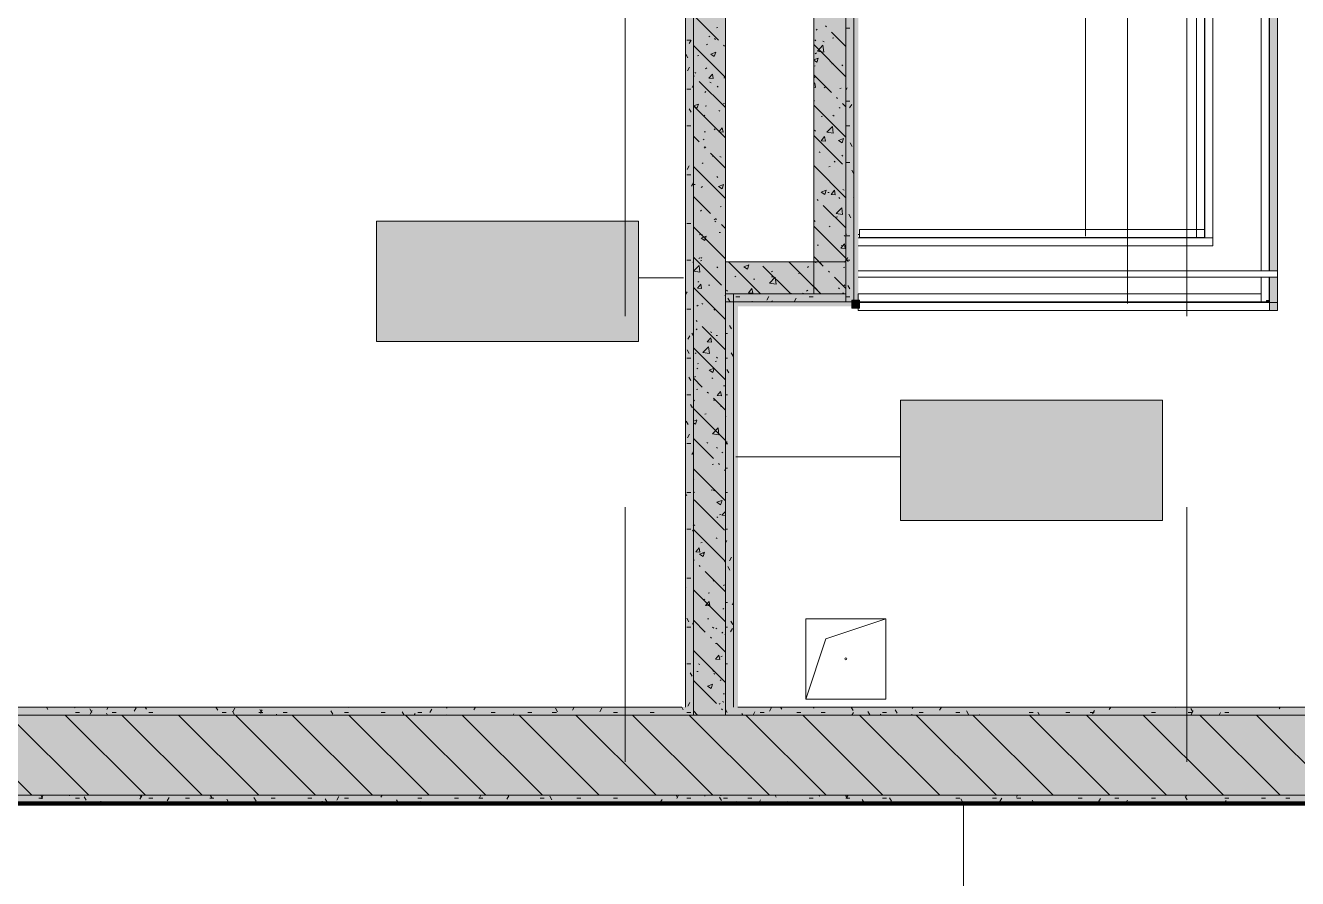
# Model space of a CAD drawing. Header units: millimetres. Extents: x -3817 to 677485, y -22715 to 103890.
# Drawn here: x 396348 to 399519, y 20311 to 22438 of the extents above; entities that cross this region are included whole.
import ezdxf

# ---------------------------------------------------------------- set-up
doc = ezdxf.new("R2010")
doc.units = ezdxf.units.MM
doc.layers.add('PDF _Геометрия', color=7, linetype='Continuous', true_color=0x1d1d1d)
doc.layers.add('PDF _Сплошная заливка', color=7, linetype='Continuous', true_color=0xffffff)

msp = doc.modelspace()

# ---------------------------------------------------------------- hatches: boundary and pattern name
at = {"layer": 'PDF _Сплошная заливка', "transparency": 33554559}
for points in [[(397992.9, 20719), (398012.9, 20719), (398012.9, 22569), (397992.9, 22569), (397992.9, 20739)], [(398112.9, 21769), (398392.9, 21769), (398392.9, 21849), (398092.9, 21849), (398092.9, 21769)], [(397017.7, 20719), (397992.9, 20719), (397992.9, 20739), (394062.9, 20739), (394062.9, 20719), (395517.3, 20719)], [(398518, 20719), (400822.9, 20719), (400822.9, 20739), (398092.9, 20739), (398092.9, 20719)]]:
    msp.add_hatch(color=256, dxfattribs=at).paths.add_polyline_path(points)
h = msp.add_hatch(color=256, dxfattribs=at)
h.paths.add_polyline_path([(411482.9, 20519), (411482.9, 20719), (407462.9, 20719), (407462.9, 20519), (411271.2, 20519)], flags=0)
h.paths.add_polyline_path([(402192.9, 20519), (402222.9, 20519), (402222.9, 20719), (401322.9, 20719), (401322.9, 20519), (401518.8, 20519)], flags=0)
h.paths.add_polyline_path([(403352.9, 20519), (405862.9, 20519), (405862.9, 20719), (403322.9, 20719), (403322.9, 20519)], flags=0)
h.paths.add_polyline_path([(400822.9, 20519), (400822.9, 20719), (394042.9, 20719), (394042.9, 20519), (400018.4, 20519)], flags=0)
h = msp.add_hatch(color=256, dxfattribs=at)
h.paths.add_polyline_path([(411742.9, 20499), (411742.9, 20519), (407492.9, 20518.9), (407492.9, 20511), (407462.9, 20511), (407462.9, 20499), (411741.9, 20499)], flags=0)
h.paths.add_polyline_path([(403352.9, 20499), (406362.9, 20499), (406362.9, 20511), (406332.9, 20511), (406332.9, 20519), (403352.9, 20518.8), (403352.9, 20511), (403322.9, 20511), (403322.9, 20499)], flags=0)
h.paths.add_polyline_path([(402222.9, 20499), (402222.9, 20511), (402192.9, 20511), (402192.9, 20519), (394042.9, 20519), (394042.9, 20499), (402192.9, 20499)], flags=0)

# ---------------------------------------------------------------- linework, layer by layer
at = {"layer": 'PDF _Геометрия', "color": 7, "lineweight": 9}
for points in [[(397983.9, 20739), (394071.9, 20739), (394062.9, 20739), (394062.9, 25819)], [(393842.9, 25219), (393442.9, 25219), (393442.9, 24619), (393842.9, 24619), (394042.9, 24619), (394042.9, 20719), (394062.9, 20719), (397992.9, 20719), (398012.9, 20719), (398092.9, 20719), (400822.9, 20719), (398092.9, 20719), (398092.9, 20739), (398092.9, 21769), (398092.9, 20739)], [(399095.1, 21745), (399095.1, 22876), (399724.3, 23263.5), (398990.6, 22956.5), (398990.6, 21913)], [(399286.9, 22810.7), (399286.9, 21909), (399266.9, 21909), (399266.9, 22810.7), (399266.9, 21930), (398427.4, 21930), (399287.9, 21930), (399287.9, 21910), (398427.4, 21910), (398427.4, 21930), (398427.4, 21917)], [(399448.9, 21826.7), (399448.9, 22810.7)], [(397992.9, 22540), (397992.9, 20739)], [(399468.9, 21826.7), (398423.9, 21826.7), (399468.9, 21826.7)], [(399468.9, 21826.7), (399468.9, 21810.7), (399468.9, 21826.7)], [(397988.4, 21808.7), (397875.9, 21808.7)], [(399468.9, 21810.7), (398423.9, 21810.7), (399468.9, 21810.7)], [(399448.9, 21728), (399468.9, 21728), (399448.9, 21728), (399448.9, 21810.7)], [(398112.9, 21769), (398092.9, 21769)], [(398423.9, 21733.5), (398423.9, 21728), (398423.9, 21733.5)], [(398427.4, 21748), (399468.9, 21748)], [(399448.9, 21753), (399441.9, 21753), (399441.9, 21748)], [(399468.9, 21748), (399468.9, 21728), (399468.9, 21748)], [(398118.4, 21362.5), (398529.3, 21362.5)], [(398292.9, 20759), (398342.9, 20909), (398492.9, 20959)], [(394062.9, 20719), (397992.9, 20719)], [(400802.9, 20739), (398123.9, 20739)], [(394042.9, 20499), (394042.9, 18419), (394042.9, 20499), (394042.9, 20519), (402192.9, 20519), (394042.9, 20519)], [(398686.5, 20498.5), (398686.5, 19942.7)]]:
    msp.add_lwpolyline(points, dxfattribs=at)
at = {"layer": 'PDF _Геометрия', "color": 9, "lineweight": 9, "true_color": 0xc0c0c0}
for points in [[(398012.9, 22569), (398012.9, 20719), (398012.9, 22569), (397992.9, 22569), (397592.9, 22569), (397592.9, 23069), (398012.9, 23069), (398092.9, 23069), (398092.9, 24619), (398412.9, 24619), (398392.9, 24619), (398392.9, 21749), (398412.9, 21749), (398412.9, 24588)], [(399287.9, 21917), (399287.9, 21909), (398423.9, 21909), (399307.9, 21909), (399307.9, 21889), (399307.9, 22810.7), (399307.9, 21909), (399287.9, 21909), (399287.9, 22810.7), (399287.9, 21909), (399279.9, 21909)], [(398123.9, 21769), (398392.9, 21769), (398392.9, 21849), (398092.9, 21849), (398092.9, 21769), (398092.9, 22579)], [(398427.4, 21917), (398423.9, 21917), (398427.4, 21917)], [(398423.9, 21753.5), (398423.9, 21769), (399427.9, 21769), (399427.9, 21810.7), (399427.9, 21749), (399447.9, 21749), (399447.9, 21810.7), (399447.9, 21748)], [(398112.9, 20739), (398112.9, 21769)], [(398423.9, 21769), (399427.9, 21769), (399427.9, 21749), (398427.4, 21749), (399447.9, 21749)], [(394063.9, 20499), (402222.9, 20499), (402222.9, 20511)]]:
    msp.add_lwpolyline(points, dxfattribs=at)
for points in [[(398312.9, 24619), (398312.9, 21769), (398392.9, 21769), (398392.9, 24619)], [(399427.9, 22810.7), (399427.9, 21889), (399427.9, 21826.7)], [(399447.9, 22810.7), (399447.9, 21826.7)], [(398423.9, 21889), (399307.9, 21889)], [(398092.9, 21749), (398392.9, 21749), (398392.9, 21769), (398092.9, 21769)]]:
    msp.add_lwpolyline(points, close=True, dxfattribs=at)
at = {"layer": 'PDF _Геометрия', "color": 7, "lineweight": 9}
for points in [[(399468.9, 24588), (399468.9, 21728)], [(397875.9, 21950.6), (397222.8, 21950.6), (397222.8, 21650.6), (397875.9, 21650.6)], [(399468.9, 21728), (398423.9, 21728)], [(399182.5, 21504.4), (398529.3, 21504.4), (398529.3, 21204.4), (399182.5, 21204.4)], [(398492.9, 20959), (398492.9, 20759), (398292.9, 20759), (398292.9, 20959)], [(398492.9, 20959), (398292.9, 20959), (398292.9, 20759), (398492.9, 20759)]]:
    msp.add_lwpolyline(points, close=True, dxfattribs=at)
at = {"layer": 'PDF _Геометрия', "color": 253, "lineweight": 9, "true_color": 0xaaaaaa}
for points in [[(397842.9, 21713.6), (397842.9, 23301.1)], [(399242.9, 21713.6), (399242.9, 23301.1)], [(397842.9, 20602.3), (397842.9, 21237.3)], [(399242.9, 20602.3), (399242.9, 21237.3)]]:
    msp.add_lwpolyline(points, dxfattribs=at)
at = {"layer": 'PDF _Геометрия', "color": 252, "lineweight": 9, "true_color": 0x878787}
for points in [[(398075.3, 22401.9), (398012.9, 22464.3)], [(398070.3, 22432.8), (398073.6, 22433.3)], [(398319.1, 22427), (398321.7, 22429)], [(398344.4, 22434.6), (398341.9, 22437.1)], [(398392.9, 22386.1), (398356.9, 22422)], [(398092.9, 22308.8), (398012.9, 22388.8)], [(398045.6, 22389.8), (398048.3, 22391.8)], [(398051.2, 22411.7), (398054.1, 22409.9)], [(398065.5, 22405.9), (398067.9, 22403.7)], [(398090.4, 22386.8), (398087.9, 22389.3)], [(398392.9, 22310.6), (398312.9, 22390.6)], [(398315.5, 22402.5), (398317.9, 22400.2)], [(398337.9, 22372.1), (398322.1, 22374.6), (398335.9, 22389)], [(398337.9, 22372.1), (398335.9, 22389)], [(398336, 22399.6), (398338.8, 22397.8)], [(398360, 22407), (398363.3, 22407.4)], [(398023.5, 22362.7), (398026.9, 22363.1)], [(398065.1, 22360.7), (398056.2, 22366.7), (398068.7, 22371.5)], [(398065.1, 22360.7), (398068.7, 22371.4)], [(398312.9, 22352.9), (398324.2, 22357.2)], [(398316.9, 22367.8), (398319.6, 22369.9)], [(398320.6, 22346.4), (398324.2, 22357.2)], [(398043.5, 22330.6), (398046.1, 22332.6)], [(398312.9, 22351.7), (398320.6, 22346.5)], [(398313.2, 22336.9), (398316.5, 22337.3)], [(398357.7, 22342.7), (398361, 22343.2)], [(398383.4, 22340.3), (398385.8, 22338)], [(398015, 22311.4), (398012.9, 22313.5)], [(398016.6, 22320.8), (398019.4, 22319)], [(398092.9, 22233.5), (398027.6, 22298.8)], [(398062.3, 22306.1), (398051.7, 22307), (398060.3, 22317.2)], [(398054.1, 22296.9), (398056.9, 22295.1)], [(398062.3, 22306), (398060.3, 22317.1)], [(398089.1, 22307.4), (398092.4, 22307.8)], [(398356.9, 22271.1), (398312.9, 22315.2)], [(398312.9, 22292), (398315.3, 22294.9)], [(398314.7, 22308.6), (398317.4, 22310.7)], [(398317.4, 22283.7), (398315.3, 22294.8)], [(398041.3, 22271.4), (398043.9, 22273.4)], [(398072.3, 22286.9), (398074.8, 22284.6)], [(398312.9, 22284.1), (398317.4, 22283.7)], [(398312.9, 22272.9), (398314.3, 22273)], [(398338.8, 22284.9), (398341.7, 22283.1)], [(398378.3, 22281.5), (398381.6, 22281.9)], [(398092.9, 22158), (398012.9, 22238)], [(398021.8, 22231.8), (398013, 22237.7), (398025.4, 22242.5)], [(398021.8, 22231.7), (398025.4, 22242.5)], [(398042.3, 22237.2), (398045.6, 22237.7)], [(398086.8, 22243.1), (398090.1, 22243.5)], [(398312.9, 22249.7), (398315.2, 22251.5)], [(398392.9, 22159.7), (398312.9, 22239.7)], [(398372, 22256.1), (398369.5, 22258.6)], [(398376, 22234.2), (398378.5, 22231.9)], [(398392.9, 22235.2), (398384.6, 22243.5)], [(398039.1, 22212.2), (398041.8, 22214.3)], [(398076.1, 22226.4), (398079, 22224.6)], [(398331.5, 22211.3), (398334.8, 22211.8)], [(398360.9, 22214.4), (398363.7, 22212.6)], [(398040, 22173), (398043.3, 22173.4)], [(398064.9, 22180.8), (398067.4, 22178.5)], [(398087, 22172.3), (398076.4, 22173.2), (398084.9, 22183.5)], [(398087, 22172.3), (398085, 22183.4)], [(398312.9, 22192.2), (398313.1, 22192.3)], [(398314.9, 22177.3), (398317.4, 22175.1)], [(398361.5, 22169.5), (398345.6, 22172), (398359.5, 22186.4)], [(398361.5, 22169.5), (398359.5, 22186.3)], [(398027.6, 22147.9), (398012.9, 22162.6)], [(398037, 22153), (398039.6, 22155.1)], [(398042.6, 22132.8), (398040.1, 22135.4)], [(398041.5, 22135.6), (398044.3, 22133.8)], [(398384.6, 22092.6), (398312.9, 22164.3)], [(398342.1, 22150), (398331.4, 22150.9), (398340, 22161.1)], [(398342.1, 22149.9), (398340, 22161.1)], [(398383.5, 22146), (398374.6, 22151.9), (398387.1, 22156.7)], [(398383.5, 22145.9), (398387.1, 22156.6)], [(398092.9, 22082.6), (398055.2, 22120.3)], [(398060.6, 22111.7), (398063.9, 22112.1)], [(398079, 22111.7), (398081.8, 22109.9)], [(398326.3, 22123.5), (398329.1, 22121.7)], [(398382.8, 22115.1), (398385.3, 22112.8)], [(398092.9, 22007.1), (398012.9, 22087.1)], [(398034.8, 22093.8), (398037.5, 22095.9)], [(398392.9, 22008.8), (398312.9, 22088.8)], [(398350.2, 22085.9), (398353.6, 22086.3)], [(398363.7, 22099.7), (398366.6, 22097.9)], [(398013.8, 22041.6), (398017.1, 22042)], [(398071.8, 22061.7), (398074.2, 22059.4)], [(398084.7, 22031.3), (398075.8, 22037.2), (398088.3, 22042)], [(398084.7, 22031.2), (398088.3, 22042)], [(398055.2, 21969.4), (398012.9, 22011.7)], [(398032.6, 22034.6), (398035.3, 22036.7)], [(398340.2, 22017), (398331.4, 22023), (398343.8, 22027.8)], [(398340.2, 22017), (398343.8, 22027.7)], [(398348, 22021.6), (398351.3, 22022)], [(398366.7, 22016.3), (398356.1, 22017.2), (398364.7, 22027.4)], [(398366.7, 22016.2), (398364.7, 22027.3)], [(398375.5, 22009), (398378, 22006.8)], [(398385.8, 22029.2), (398388.6, 22027.4)], [(398030.5, 21975.5), (398033.1, 21977.5)], [(398079.3, 21986.2), (398082.6, 21986.7)], [(398324.3, 22002.1), (398321.7, 22004.6)], [(398392.9, 21933.5), (398336.8, 21989.5)], [(398385, 21966.9), (398369.2, 21969.3), (398383.1, 21983.8)], [(398385, 21966.8), (398383.1, 21983.7)], [(398064.4, 21955.6), (398066.9, 21953.4)], [(398066.4, 21950.3), (398069.3, 21948.5)], [(398070.3, 21954.3), (398067.8, 21956.8)], [(398314.4, 21952.2), (398316.9, 21949.9)], [(398368.5, 21960.3), (398371.9, 21960.8)], [(398092.9, 21856.2), (398012.9, 21936.2)], [(398028.3, 21916.3), (398031, 21918.3)], [(398032.5, 21916.1), (398035.9, 21916.6)], [(398041.4, 21902.3), (398032.6, 21908.3), (398045, 21913.1)], [(398041.4, 21902.3), (398045, 21913)], [(398077.1, 21922), (398080.4, 21922.4)], [(398092.9, 21931.7), (398082.9, 21941.7)], [(398392.9, 21858), (398312.9, 21938)], [(398351.2, 21938.3), (398354, 21936.5)], [(398388.7, 21914.4), (398391.5, 21912.6)], [(398321.8, 21890.2), (398325.1, 21890.7)], [(398391.4, 21882.5), (398380.8, 21883.4), (398389.3, 21893.7)], [(398382.3, 21890), (398384.8, 21887.7)], [(398391.4, 21882.5), (398389.3, 21893.6)], [(398391.9, 21907.6), (398392.9, 21908.4)], [(398082.9, 21790.9), (398012.9, 21860.9)], [(398026.2, 21857.1), (398028.8, 21859.1)], [(398030.3, 21851.8), (398033.6, 21852.3)], [(398031.1, 21860), (398033.9, 21858.2)], [(398326.5, 21849), (398336.8, 21838.6), (398312.9, 21862.6)], [(398390.5, 21849), (398389.8, 21848.5), (398392.4, 21850.5)], [(398029.1, 21823.1), (398013.3, 21825.6), (398027.1, 21840)], [(398029.1, 21823.1), (398027.1, 21839.9)], [(398071.2, 21836.6), (398073.7, 21834.3)], [(398180.1, 21769), (398100.1, 21849)], [(398147.5, 21830.7), (398138.7, 21836.7), (398151.2, 21841.5)], [(398147.6, 21830.7), (398151.2, 21841.4)], [(398255.6, 21769), (398186, 21838.6)], [(398207.6, 21823.7), (398210.3, 21825.8)], [(398251, 21849), (398331, 21769), (398312.9, 21787.1)], [(398275, 21820.1), (398278.3, 21820.5)], [(398297.4, 21835.1), (398300.1, 21837.2)], [(398033.5, 21782.2), (398022.8, 21783.2), (398031.4, 21793.4)], [(398024, 21797.9), (398026.7, 21799.9)], [(398033.5, 21782.2), (398031.4, 21793.3)], [(398050.9, 21790.6), (398054.2, 21791)], [(398116.3, 21811.2), (398119, 21813.3)], [(398163.1, 21805.4), (398166.5, 21805.8)], [(398218.9, 21793.7), (398203, 21796.1), (398216.9, 21810.6)], [(398207.7, 21811.2), (398211, 21811.7)], [(398218.9, 21793.6), (398216.9, 21810.5)], [(398092.9, 21705.4), (398012.9, 21785.4)], [(398091.4, 21765.1), (398092.9, 21764.1)], [(398098, 21775.8), (398095.4, 21778.3)], [(398161, 21771.1), (398150.4, 21772), (398158.9, 21782.2)], [(398161, 21771), (398159, 21782.2)], [(398254.9, 21769), (398257.3, 21769.9)], [(398257, 21769), (398257.3, 21769.8)], [(398284.7, 21769), (398286.5, 21771.1)], [(398286.9, 21769), (398286.5, 21771)], [(398295.3, 21775.9), (398297.9, 21778)], [(398021.8, 21738.7), (398024.5, 21740.7)], [(398033.9, 21745.2), (398036.8, 21743.4)], [(398063.9, 21730.5), (398066.4, 21728.2)], [(398022.5, 21700.4), (398020, 21702.9)], [(398019.7, 21679.5), (398022.3, 21681.6)], [(398092.9, 21630), (398035.1, 21687.8)], [(398058.1, 21648.5), (398047.5, 21649.4), (398056.1, 21659.7)], [(398056, 21674.7), (398058.8, 21672.9)], [(398058.2, 21648.5), (398056.1, 21659.6)], [(398069.6, 21665.1), (398072.9, 21665.6)], [(398092.9, 21554.5), (398012.9, 21634.5)], [(398052.7, 21620.5), (398036.9, 21622.9), (398050.7, 21637.4)], [(398052.7, 21620.4), (398050.7, 21637.3)], [(398017.5, 21620.3), (398020.2, 21622.4)], [(398022.8, 21595), (398026.1, 21595.4)], [(398067.3, 21600.9), (398070.7, 21601.3)], [(398070.7, 21611.4), (398073.2, 21609.2)], [(398021.4, 21583.9), (398024.2, 21582.1)], [(398061, 21572.9), (398052.2, 21578.8), (398064.6, 21583.6)], [(398061, 21572.8), (398064.6, 21583.6)], [(398035.1, 21536.9), (398012.9, 21559.1)], [(398015.3, 21561.1), (398018, 21563.2)], [(398058.8, 21560), (398061.7, 21558.2)], [(398087.9, 21539.6), (398091.2, 21540)], [(398013.2, 21501.9), (398015.8, 21504)], [(398020.6, 21530.7), (398023.9, 21531.2)], [(398050.2, 21521.8), (398047.7, 21524.3)], [(398092.9, 21479.1), (398062.8, 21509.3)], [(398063.4, 21505.3), (398065.8, 21503.1)], [(398072.2, 21515.7), (398080.8, 21525.9)], [(398072.2, 21515.7), (398082.8, 21514.8)], [(398082.8, 21514.7), (398080.8, 21525.9)], [(398092.9, 21403.6), (398012.9, 21483.6)], [(398041.1, 21469.5), (398044.4, 21469.9)], [(398080.9, 21489.5), (398083.7, 21487.7)], [(398012.9, 21451.4), (398021.4, 21454.7)], [(398012.9, 21447.2), (398017.8, 21444)], [(398012.9, 21444.2), (398013.7, 21444.8)], [(398017.8, 21443.9), (398021.4, 21454.6)], [(398062.8, 21358.4), (398012.9, 21408.2)], [(398076.2, 21417.9), (398060.4, 21420.3), (398074.3, 21434.7)], [(398076.3, 21417.8), (398074.3, 21434.7)], [(398046.3, 21398.6), (398049.1, 21396.8)], [(398070.2, 21386.3), (398072.7, 21384)], [(398083.8, 21374.7), (398086.6, 21372.9)], [(398059.9, 21344), (398063.2, 21344.4)], [(398077.8, 21343.3), (398075.3, 21345.8)], [(398092.9, 21252.8), (398012.9, 21332.8)], [(398092.9, 21328.2), (398090.4, 21330.7)], [(398012.9, 21307), (398013.7, 21306.4)], [(398057.6, 21279.7), (398060.9, 21280.2)], [(398062.8, 21280.2), (398065.3, 21277.9)], [(398013.1, 21273.9), (398016.4, 21274.3)], [(398090.4, 21179.9), (398015, 21255.3)], [(398080.6, 21243.4), (398071.8, 21249.4), (398084.2, 21254.2)], [(398080.6, 21243.4), (398084.3, 21254.1)], [(398078.2, 21218.5), (398081.5, 21218.9)], [(398092.9, 21216.3), (398084, 21217.7), (398092.9, 21226.9)], [(398012.9, 21209.9), (398014.1, 21210)], [(398013.8, 21193.5), (398016.6, 21191.7)], [(398071.2, 21213.4), (398074, 21211.6)], [(398092.9, 21101.9), (398012.9, 21181.9)], [(398069.7, 21161.1), (398072.1, 21158.9)], [(398092.6, 21160.1), (398092.9, 21160.4)], [(398029.3, 21124.7), (398018.7, 21125.6), (398027.2, 21135.9)], [(398029.3, 21124.7), (398027.3, 21135.8)], [(398037.4, 21114.5), (398028.5, 21120.5), (398041, 21125.2)], [(398031.4, 21148.3), (398034.7, 21148.8)], [(398035.8, 21123), (398038.6, 21121.2)], [(398037.4, 21114.4), (398041, 21125.2)], [(398015, 21104.4), (398012.9, 21106.5)], [(398030.1, 21089.3), (398027.6, 21091.8)], [(398090.4, 21101), (398092.9, 21102.9)], [(398092.9, 21026.5), (398042.6, 21076.8)], [(398092.9, 20951), (398012.9, 21031)], [(398062.3, 21055), (398064.8, 21052.8)], [(398088.2, 21041.8), (398090.9, 21043.8)], [(398038.7, 21008.3), (398041.5, 21006.5)], [(398054, 20991), (398043.3, 20991.9), (398051.9, 21002.1)], [(398050.1, 21022.9), (398053.5, 21023.3)], [(398054, 20990.9), (398051.9, 21002.1)], [(398086.1, 20982.6), (398088.7, 20984.6)], [(398042.6, 20925.9), (398012.9, 20955.6)], [(398047.9, 20958.6), (398051.2, 20959)], [(398060.7, 20937.8), (398063.6, 20936)], [(398069.1, 20936), (398071.6, 20933.7)], [(398057.7, 20910.8), (398055.2, 20913.3)], [(398068.4, 20897.3), (398071.8, 20897.8)], [(398092.9, 20875.6), (398070.3, 20898.2)], [(398083.9, 20923.4), (398086.6, 20925.4)], [(398092.9, 20918.9), (398091.4, 20920), (398092.9, 20920.5)], [(398092.9, 20800.2), (398012.9, 20880.2)], [(398078.6, 20857.2), (398068, 20858.2), (398076.6, 20868.4)], [(398078.6, 20857.2), (398076.6, 20868.3)], [(398081.7, 20864.2), (398084.4, 20866.2)], [(398026.1, 20846.9), (398028.9, 20845.1)], [(398070.3, 20747.4), (398012.9, 20804.8)], [(398021.7, 20827.2), (398025, 20827.7)], [(398061.8, 20829.9), (398064.3, 20827.6)], [(398063.6, 20823), (398066.4, 20821.2)], [(398079.6, 20805), (398082.2, 20807.1)], [(398057, 20785.1), (398048.1, 20791), (398060.6, 20795.8)], [(398057, 20785), (398060.6, 20795.7)], [(398087.2, 20771.9), (398090.5, 20772.3)], [(398077.4, 20745.8), (398080.1, 20747.9)], [(398085.6, 20752.5), (398088.5, 20750.7)], [(398023.2, 20719), (398012.9, 20729.3)], [(398085.4, 20732.3), (398082.9, 20734.8)], [(398092.9, 20724.4), (398092.7, 20724.4), (398092.9, 20724.7)]]:
    msp.add_lwpolyline(points, dxfattribs=at)
at = {"layer": 'PDF _Геометрия', "color": 253, "lineweight": 9, "true_color": 0x9b9b9b}
for points in [[(398392.9, 22432), (398402.8, 22432)], [(397996.5, 22401.6), (398006.5, 22401.6)], [(398007.5, 22402.1), (398002.4, 22393.4)], [(397999.5, 22358), (397994.4, 22366.7)], [(398003.4, 22334.1), (397998.4, 22325.4)], [(397996.5, 22279.6), (398006.5, 22279.6)], [(398012.9, 22289.6), (398009.5, 22283.7)], [(398396.4, 22283.2), (398392.9, 22277.2)], [(398007.6, 22221.9), (398002.6, 22230.7)], [(398392.9, 22249.2), (398402.8, 22249.2)], [(398407.5, 22241.5), (398402.5, 22232.8)], [(397996.5, 22188.2), (398006.5, 22188.2)], [(398392.9, 22188.2), (398402.8, 22188.2)], [(398408.8, 22136.8), (398403.7, 22145.5)], [(398002.3, 22088.3), (397997.3, 22079.6)], [(398392.9, 22096.8), (398402.8, 22096.8)], [(398412.8, 22068.7), (398407.8, 22077.5)], [(397996.5, 22066.3), (398006.5, 22066.3)], [(398012.9, 22045.7), (398008.4, 22038)], [(398412.9, 22007.7), (398411.9, 22009.4)], [(397993.5, 22002.6), (397992.9, 22003.6)], [(397996.5, 21944.4), (398006.5, 21944.4)], [(398405.8, 21959.1), (398400.7, 21967.8)], [(398394.6, 21917.4), (398392.9, 21920.4)], [(398392.9, 21913.9), (398402.8, 21913.9)], [(397996.5, 21852.9), (398006.5, 21852.9)], [(398392.9, 21852.9), (398402.8, 21852.9)], [(398398.2, 21859.7), (398393.2, 21851)], [(398398.7, 21849.4), (398393.7, 21858.1)], [(398012.9, 21847.1), (398011.9, 21848.9)], [(398402.8, 21781.4), (398397.7, 21790.1)], [(397997.1, 21774.6), (397992.9, 21767.3)], [(398118.4, 21761.5), (398128.5, 21761.5)], [(398201.2, 21762.3), (398196.2, 21753.6)], [(398269.3, 21758.2), (398264.2, 21749.5)], [(398301.3, 21761.5), (398311.3, 21761.5)], [(398392.7, 21761.5), (398392.9, 21761.5), (398402.8, 21761.5)], [(397996.5, 21731), (398006.5, 21731)], [(398159.6, 21751.2), (398158.3, 21749)], [(398210.3, 21749), (398208.9, 21751.4)], [(397993, 21706.5), (397992.9, 21706.3)], [(398004.2, 21664.9), (397999.2, 21656.2)], [(398012.9, 21664.2), (398008.9, 21671.2)], [(398092.9, 21670), (398098, 21670)], [(398108.3, 21681.8), (398103.3, 21690.5)], [(398002.7, 21620.8), (397997.7, 21629.5)], [(397996.5, 21609.1), (398006.5, 21609.1)], [(398092.9, 21609.1), (398098, 21609.1)], [(398112.4, 21613.7), (398107.4, 21622.4)], [(398101.3, 21572.1), (398096.2, 21580.8)], [(398006.8, 21552.8), (398001.8, 21561.5)], [(397996.5, 21517.6), (398006.5, 21517.6)], [(398092.9, 21517.6), (398098, 21517.6)], [(398010.9, 21484.7), (398005.9, 21493.5)], [(397999.8, 21443.1), (397994.7, 21451.8)], [(398094.2, 21462.4), (398092.9, 21464.7)], [(398003.1, 21419.2), (397998.1, 21410.5)], [(397996.5, 21395.7), (398006.5, 21395.7)], [(398012.9, 21375.2), (398009.2, 21368.8)], [(398097.5, 21399.9), (398092.9, 21391.8)], [(398098.3, 21394.4), (398093.2, 21403.1)], [(398092.9, 21334.8), (398098, 21334.8)], [(398112.9, 21308.1), (398112.6, 21308.7)], [(397996.8, 21265.4), (397992.9, 21272.1)], [(397996.5, 21273.8), (398006.5, 21273.8)], [(398092.9, 21273.8), (398098, 21273.8)], [(398012.9, 21192.3), (398012.2, 21191.1)], [(397996.5, 21182.4), (398006.5, 21182.4)], [(398012.9, 21176.5), (398011.1, 21179.7)], [(398092.9, 21182.4), (398098, 21182.4)], [(398096.4, 21154.1), (398092.9, 21148)], [(398103.4, 21080.6), (398098.4, 21089.3)], [(398107.6, 21112.5), (398102.6, 21103.8)], [(397996.5, 21060.4), (398006.5, 21060.4)], [(397993.8, 21037.4), (397992.9, 21035.7)], [(398092.9, 20999.5), (398098, 20999.5)], [(398112.9, 20999.7), (398109.6, 20994.1)], [(397996.5, 20938.5), (398006.5, 20938.5)], [(398001.9, 20951.6), (397996.9, 20960.3)], [(398012.9, 20948.5), (398011.1, 20945.4)], [(398092.9, 20938.5), (398098, 20938.5)], [(398110.6, 20934.8), (398105.6, 20926.1)], [(398111.6, 20944.6), (398106.6, 20953.3)], [(397996.5, 20847.1), (398006.5, 20847.1)], [(398092.9, 20847.1), (398098, 20847.1)], [(398010.1, 20815.6), (398005.1, 20824.3)], [(398003.9, 20750), (397998.9, 20741.3)], [(396403.7, 20732.8), (396400.1, 20739)], [(396471.8, 20736.9), (396470.5, 20739)], [(396472.5, 20725.2), (396482.5, 20725.2)], [(396472.6, 20719), (396472.6, 20719)], [(396513.4, 20725.7), (396508.4, 20734.4)], [(396514.3, 20730.2), (396509.2, 20721.5)], [(396552.5, 20719), (396550, 20723.3)], [(396554.5, 20739), (396550.9, 20732.6)], [(396563.9, 20725.2), (396574, 20725.2)], [(396623.9, 20737.2), (396618.9, 20728.5)], [(396649.5, 20733.9), (396646.5, 20739)], [(396655.4, 20725.2), (396665.4, 20725.2)], [(396827.2, 20730.9), (396822.5, 20739)], [(396838.2, 20725.2), (396848.3, 20725.2)], [(396868.8, 20719.8), (396863.8, 20728.5)], [(396869.7, 20736.2), (396864.6, 20727.4)], [(396929.7, 20725.2), (396939.7, 20725.2)], [(396936.8, 20723.8), (396931.8, 20732.6)], [(396937.7, 20732.1), (396932.7, 20723.4)], [(396974.8, 20719), (396973.4, 20721.4)], [(396990.6, 20725.2), (397000.7, 20725.2)], [(397114.5, 20720.8), (397109.5, 20729.6)], [(397143, 20725.2), (397153.1, 20725.2)], [(397152.9, 20739), (397152, 20737.5)], [(397234.5, 20725.2), (397244.5, 20725.2)], [(397291.6, 20719), (397287.2, 20726.6)], [(397319.5, 20722.8), (397317.3, 20719)], [(397325.9, 20725.2), (397336, 20725.2)], [(397361.1, 20734), (397356.1, 20725.3)], [(397397.2, 20719), (397396.9, 20719.5)], [(397399.2, 20739), (397397.7, 20736.4)], [(397469.6, 20739), (397465.8, 20732.3)], [(397508.8, 20725.2), (397518.9, 20725.2)], [(397565.2, 20721.7), (397563.7, 20719)], [(397600.2, 20725.2), (397610.3, 20725.2)], [(397632.4, 20738.3), (397632, 20739)], [(397661.2, 20725.2), (397671.3, 20725.2)], [(397674, 20727.1), (397669, 20735.8)], [(397716, 20739), (397711.5, 20731.2)], [(397784.6, 20735.9), (397779.5, 20727.1)], [(397813.6, 20725.2), (397823.7, 20725.2)], [(397905, 20725.2), (397915.1, 20725.2)], [(397987.8, 20732.3), (397983.9, 20739)], [(397996.5, 20725.2), (398006.5, 20725.2)], [(398097.5, 20725.2), (398092.9, 20733.2)], [(398136.3, 20719), (398134.1, 20722.8)], [(398166.4, 20726.6), (398162, 20719)], [(398179.4, 20725.2), (398189.4, 20725.2)], [(398208, 20737.8), (398203, 20729)], [(398233.5, 20733.4), (398230.3, 20739)], [(398270.8, 20725.2), (398280.9, 20725.2)], [(398314.3, 20739), (398312.6, 20736.1)], [(398331.8, 20725.2), (398341.8, 20725.2)], [(398411.2, 20730.4), (398406.3, 20739)], [(398412.1, 20725.5), (398408.3, 20719)], [(398452.9, 20719.2), (398447.8, 20728)], [(398480.1, 20721.4), (398478.7, 20719)], [(398484.2, 20725.2), (398494.2, 20725.2)], [(398520.9, 20723.3), (398515.9, 20732)], [(398558.6, 20719), (398557.5, 20720.9)], [(398560.7, 20739), (398558.4, 20735)], [(398575.6, 20725.2), (398585.7, 20725.2)], [(398631.1, 20739), (398626.4, 20730.9)], [(398667, 20725.2), (398677.1, 20725.2)], [(398698.6, 20720.3), (398693.6, 20729.1)], [(398725.9, 20720.3), (398725.1, 20719)], [(398849.9, 20725.2), (398860, 20725.2)], [(398875.4, 20719), (398871.3, 20726.1)], [(398941.4, 20725.2), (398951.4, 20725.2)], [(399002.3, 20725.2), (399012.4, 20725.2)], [(399013.2, 20730.4), (399008.2, 20721.7)], [(399053.4, 20739), (399049.8, 20732.8)], [(399154.7, 20725.2), (399164.8, 20725.2)], [(399216.5, 20737.8), (399215.8, 20739)], [(399246.2, 20725.2), (399256.2, 20725.2)], [(399258.1, 20726.6), (399253.1, 20735.3)], [(399259, 20729.3), (399253.9, 20720.6)], [(399327, 20725.2), (399323.4, 20719)], [(399337.6, 20725.2), (399347.7, 20725.2)], [(399405.4, 20739), (399405.3, 20738.8)], [(399475.8, 20739), (399473.3, 20734.7)], [(396389.6, 20513.5), (396386.4, 20519)], [(396392.3, 20519), (396387.3, 20510.3)], [(396457.6, 20517.6), (396456.8, 20519)], [(396635.3, 20514.6), (396632.7, 20519)], [(396638.1, 20517.9), (396633, 20509.2)], [(396813, 20511.6), (396808.7, 20519)], [(397166.6, 20519), (397166.1, 20518.2)], [(397237, 20519), (397234.2, 20514.1)], [(397483.4, 20519), (397479.9, 20513)], [(397553, 20517.6), (397547.9, 20508.9)], [(397618.2, 20518.9), (397618.2, 20519)], [(397973.7, 20513), (397970.2, 20519)], [(397976.1, 20519), (397971.4, 20510.8)], [(398041.7, 20517), (398040.6, 20519)], [(398081.7, 20519), (398081.1, 20517.9)], [(398219.4, 20514.1), (398216.5, 20519)], [(398328.1, 20519), (398326.8, 20516.8)], [(398397.1, 20511.1), (398392.5, 20519)], [(398398.5, 20519), (398394.8, 20512.7)], [(398820.8, 20519), (398818.3, 20514.6)], [(399202.3, 20518.4), (399202, 20519)], [(399243.1, 20519), (399241.7, 20516.5)], [(396381, 20511.8), (396391.1, 20511.8)], [(396472.5, 20511.8), (396482.5, 20511.8)], [(396486.8, 20499.7), (396486.4, 20499)], [(396499.2, 20506.4), (396494.2, 20515.1)], [(396538.7, 20499), (396535.8, 20504)], [(396655.4, 20511.8), (396665.4, 20511.8)], [(396706.1, 20513.8), (396701.1, 20505.1)], [(396746.8, 20511.8), (396756.9, 20511.8)], [(396807.8, 20511.8), (396817.8, 20511.8)], [(396854.6, 20500.4), (396849.6, 20509.1)], [(396922.7, 20504.5), (396917.6, 20513.2)], [(396961, 20499), (396959.3, 20502.1)], [(396960.2, 20511.8), (396970.2, 20511.8)], [(397051.6, 20511.8), (397061.7, 20511.8)], [(397087.9, 20504.6), (397084.7, 20499)], [(397100.4, 20501.5), (397095.4, 20510.2)], [(397129.5, 20515.7), (397124.5, 20507)], [(397143, 20511.8), (397153.1, 20511.8)], [(397277.8, 20499), (397273.1, 20507.2)], [(397325.9, 20511.8), (397336, 20511.8)], [(397333.6, 20503.5), (397331.1, 20499)], [(397383.4, 20499), (397382.7, 20500.2)], [(397401.7, 20499.4), (397401.4, 20499)], [(397417.4, 20511.8), (397427.4, 20511.8)], [(397478.3, 20511.8), (397488.4, 20511.8)], [(397630.7, 20511.8), (397640.8, 20511.8)], [(397659.9, 20507.8), (397654.9, 20516.5)], [(397722.2, 20511.8), (397732.2, 20511.8)], [(397813.6, 20511.8), (397823.7, 20511.8)], [(397934.8, 20508.4), (397929.7, 20499.6)], [(397996.5, 20511.8), (398006.5, 20511.8)], [(398083.3, 20505.9), (398078.3, 20514.6)], [(398087.9, 20511.8), (398098, 20511.8)], [(398122.5, 20499), (398119.9, 20503.4)], [(398148.9, 20511.8), (398158.9, 20511.8)], [(398180.5, 20507.3), (398175.7, 20499)], [(398248.5, 20503.2), (398246.1, 20499)], [(398301.3, 20511.8), (398311.3, 20511.8)], [(398392.7, 20511.8), (398402.8, 20511.8)], [(398438.7, 20499.9), (398433.7, 20508.6)], [(398484.2, 20511.8), (398494.2, 20511.8)], [(398494.3, 20502.1), (398492.5, 20499)], [(398506.8, 20504), (398501.7, 20512.7)], [(398544.8, 20499), (398543.4, 20501.5)], [(398667, 20511.8), (398677.1, 20511.8)], [(398684.5, 20501), (398679.4, 20509.7)], [(398758.5, 20511.8), (398768.5, 20511.8)], [(398781.6, 20512.1), (398776.6, 20503.4)], [(398819.4, 20511.8), (398829.5, 20511.8)], [(398861.6, 20499), (398857.1, 20506.7)], [(398967.2, 20499), (398966.8, 20499.7)], [(398971.8, 20511.8), (398981.9, 20511.8)], [(398985.7, 20499.9), (398985.2, 20499)], [(399027.4, 20511), (399022.4, 20502.3)], [(399063.3, 20511.8), (399073.3, 20511.8)], [(399095.4, 20507), (399090.8, 20499)], [(399154.7, 20511.8), (399164.8, 20511.8)], [(399244, 20507.3), (399238.9, 20516)], [(399341.2, 20505.9), (399337.2, 20499)], [(399337.6, 20511.8), (399347.7, 20511.8)], [(399409.2, 20501.8), (399407.6, 20499)], [(399429, 20511.8), (399439.1, 20511.8)], [(399490, 20511.8), (399500.1, 20511.8)]]:
    msp.add_lwpolyline(points, dxfattribs=at)
at = {"layer": 'PDF _Геометрия', "color": 252, "lineweight": 9, "true_color": 0x878787}
for points in [[(398318.6, 21846.1), (398315.8, 21847.9)], [(398349.4, 21826.1), (398351.9, 21823.6)], [(398390.6, 21835.3), (398387.3, 21834.9)], [(398364.5, 21811), (398392.9, 21782.6)], [(398390.3, 21791.3), (398387.6, 21789.3)], [(398377.4, 21781.6), (398375, 21783.9)], [(398388.3, 21771.1), (398385, 21770.6)]]:
    msp.add_lwpolyline(points, close=True, dxfattribs=at)
at = {"layer": 'PDF _Геометрия', "color": 253, "lineweight": 9, "true_color": 0x9b9b9b}
msp.add_lwpolyline([(398099.2, 21758.5), (398104.2, 21749.8)], close=True, dxfattribs=at)
at = {"layer": 'PDF _Геометрия', "color": 7, "lineweight": 20}
msp.add_lwpolyline([(398427.4, 21753.5), (398407.9, 21753.5), (398407.9, 21733.5), (398427.4, 21733.5)], close=True, dxfattribs=at)
at = {"layer": 'PDF _Геометрия', "lineweight": 9}
for points in [[(396364.1, 20519), (396164.1, 20719)], [(396505.6, 20519), (396305.6, 20719)], [(396647, 20519), (396447, 20719)], [(396788.4, 20519), (396588.4, 20719)], [(396929.8, 20519), (396729.8, 20719)], [(397071.2, 20519), (396871.2, 20719)], [(397212.7, 20519), (397012.7, 20719)], [(397354.1, 20519), (397154.1, 20719)], [(397495.5, 20519), (397295.5, 20719)], [(397636.9, 20519), (397436.9, 20719)], [(397778.3, 20519), (397578.3, 20719)], [(397919.8, 20519), (397719.8, 20719)], [(398061.2, 20519), (397861.2, 20719)], [(398202.6, 20519), (398002.6, 20719)], [(398344, 20519), (398144, 20719)], [(398485.5, 20519), (398285.5, 20719)], [(398626.9, 20519), (398426.9, 20719)], [(398768.3, 20519), (398568.3, 20719)], [(398909.7, 20519), (398709.7, 20719)], [(399051.1, 20519), (398851.1, 20719)], [(399192.6, 20519), (398992.6, 20719)], [(399334, 20519), (399134, 20719)], [(399475.4, 20519), (399275.4, 20719)], [(399616.8, 20519), (399416.8, 20719)]]:
    msp.add_lwpolyline(points, dxfattribs=at)
at = {"layer": 'PDF _Геометрия', "color": 231, "lineweight": 70, "true_color": 0xff80c0}
msp.add_lwpolyline([(394062.9, 20499), (394062.9, 18419), (394063.9, 18419), (394063.9, 20498), (402222.9, 20498), (402222.9, 20499), (394063.9, 20499)], dxfattribs=at)
at = {"layer": 'PDF _Геометрия', "color": 7, "lineweight": 9}
msp.add_circle((398392.9, 20859), 2.5, dxfattribs=at)
at = {"layer": 'PDF _Сплошная заливка', "lineweight": 35, "transparency": 33554559}
for points in [[(398392.9, 21769), (398392.9, 24619), (398312.9, 21769), (398312.9, 24619)], [(398412.9, 21749), (398412.9, 24619), (398392.9, 21749), (398392.9, 24619)], [(398092.9, 20719), (398092.9, 22569), (398012.9, 20719), (398012.9, 22569)], [(398112.9, 20739), (398112.9, 21769), (398092.9, 20739), (398092.9, 21769)], [(398092.9, 21749), (398392.9, 21749), (398092.9, 21769), (398392.9, 21769)]]:
    msp.add_solid(points, dxfattribs=at)
at = {"layer": 'PDF _Сплошная заливка', "color": 135, "lineweight": 35, "true_color": 0x3f92ba, "transparency": 33554559}
for points in [[(398423.9, 21749), (398423.9, 24599), (398412.9, 21749), (398412.9, 24599)], [(398123.9, 20739), (398123.9, 21769), (398112.9, 20739), (398112.9, 21769)], [(398112.9, 21738), (398423.9, 21738), (398112.9, 21749), (398423.9, 21749)]]:
    msp.add_solid(points, dxfattribs=at)
at = {"layer": 'PDF _Сплошная заливка', "color": 1, "lineweight": 35, "transparency": 33554559}
for points in [[(399468.9, 21826.7), (399468.9, 22810.7), (399448.9, 21826.7), (399448.9, 22810.7)], [(399448.9, 21728), (399468.9, 21728), (399448.9, 21810.7), (399468.9, 21810.7)], [(398407.9, 21733.5), (398427.4, 21733.5), (398407.9, 21753.5), (398427.4, 21753.5)], [(399448.9, 21748), (399448.9, 21753), (399441.9, 21748), (399441.9, 21753)]]:
    msp.add_solid(points, dxfattribs=at)
at = {"layer": 'PDF _Сплошная заливка', "lineweight": 9, "transparency": 33554559}
for points in [[(397875.9, 21950.6), (397222.8, 21950.6), (397875.9, 21650.6), (397222.8, 21650.6)], [(399182.5, 21504.4), (398529.3, 21504.4), (399182.5, 21204.4), (398529.3, 21204.4)]]:
    msp.add_solid(points, dxfattribs=at)

doc.saveas('drawing.dxf')
